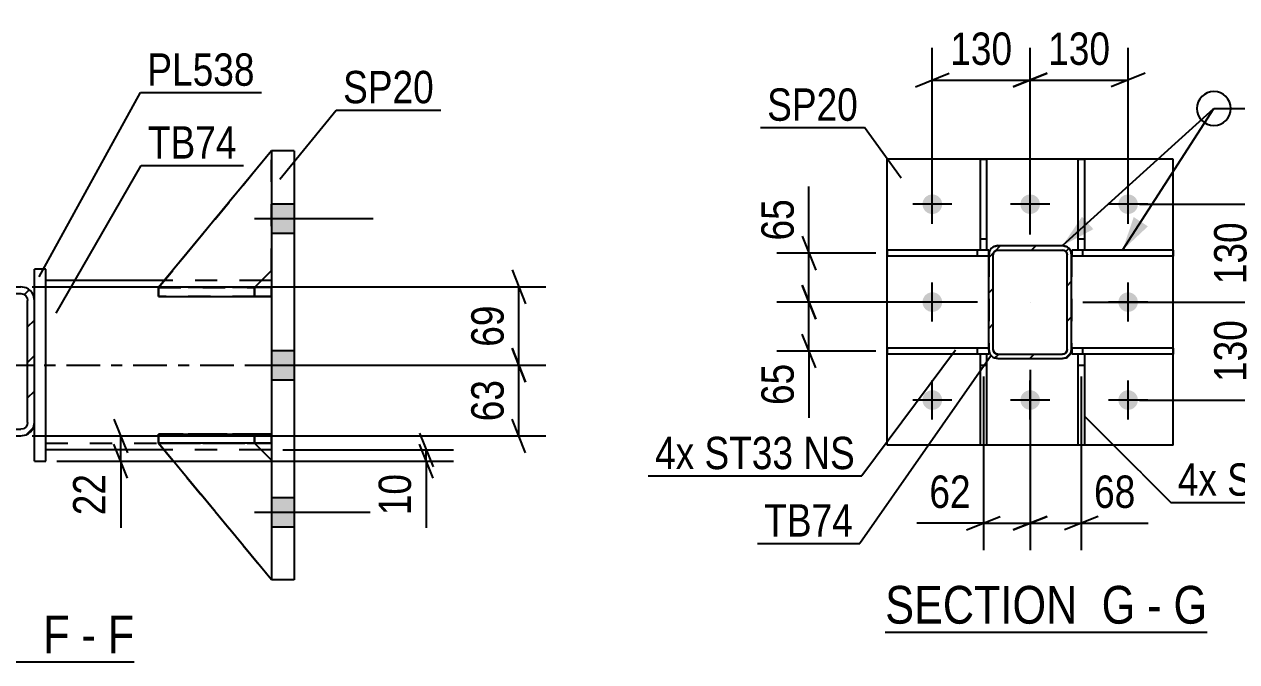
# Model space of a CAD drawing. Header units: millimetres. Extents: x 0 to 841, y 0 to 594.
# Drawn here: x 277.8 to 385.1, y 143.6 to 200 of the extents above; entities that cross this region are included whole.
import ezdxf

# ---------------------------------------------------------------- set-up
doc = ezdxf.new("R2010")
doc.units = ezdxf.units.MM
doc.linetypes.add('DXK_LINE_DOT2', pattern=[3.9198, 1.9599, -1.9599])
doc.linetypes.add('DXK_LINE_DOT3', pattern=[5.9187, 2.979, -0.9799, 0.9799, -0.9799])
doc.styles.add('Arial', font='ARIAL.TTF', dxfattribs={"height": 0.2})
doc.styles.add('Arial Narrow', font='ARIALN.TTF', dxfattribs={"height": 0.2})

# ---------------------------------------------------------------- blocks, each defined once
blk = doc.blocks.new('Unknown-814521562-15 - 6751')
at = {"color": 6, "linetype": 'Continuous'}
blk.add_line((260.29, 143.56), (287.5, 143.56), dxfattribs=at)
at = {"color": 0, "linetype": 'Continuous'}
for points in [[(278.4, 144.31), (278.4, 147.81), (260.29, 147.81), (260.29, 144.31)], [(281.79, 144.31), (281.79, 147.81), (279.45, 147.81), (279.45, 144.31)], [(284.11, 144.31), (284.11, 147.81), (282.84, 147.81), (282.84, 144.31)], [(287.5, 144.31), (287.5, 147.81), (285.16, 147.81), (285.16, 144.31)]]:
    blk.add_wipeout(points, dxfattribs=at)
at = {"color": 7, "linetype": 'Continuous', "style": 'Arial Narrow'}
for s, p in [('SECTION ', (260.29, 144.31)), ('F', (279.45, 144.31)), ('F', (285.16, 144.31)), ('-', (282.84, 144.31))]:
    blk.add_text(s, height=3.34, dxfattribs=at).set_placement(p)
blk = doc.blocks.new('Unknown-814521562-17 - 2369')
at = {"color": 6, "linetype": 'Continuous'}
blk.add_line((353.99, 146.18), (382.49, 146.18), dxfattribs=at)
at = {"color": 0, "linetype": 'Continuous'}
for points in [[(372.1, 146.93), (372.1, 150.43), (353.99, 150.43), (353.99, 146.93)], [(376.13, 146.93), (376.13, 150.43), (373.15, 150.43), (373.15, 146.93)], [(378.46, 146.93), (378.46, 150.43), (377.18, 150.43), (377.18, 146.93)], [(382.49, 146.93), (382.49, 150.43), (379.51, 150.43), (379.51, 146.93)]]:
    blk.add_wipeout(points, dxfattribs=at)
at = {"color": 7, "linetype": 'Continuous', "style": 'Arial Narrow'}
for s, p in [('SECTION ', (353.99, 146.93)), ('G', (373.15, 146.93)), ('G', (379.51, 146.93)), ('-', (377.18, 146.93))]:
    blk.add_text(s, height=3.34, dxfattribs=at).set_placement(p)
blk = doc.blocks.new('Part-814521562-6757 - 6751')
at = {"color": 2, "linetype": 'Continuous'}
for p, q in [((290.18, 177.31), (279.67, 177.31)), ((299.67, 177.31), (298.78, 177.31)), ((290.16, 162.31), (279.67, 162.31)), ((299.67, 162.31), (298.76, 162.31))]:
    blk.add_line(p, q, dxfattribs=at)
at = {"color": 7, "linetype": 'DXK_LINE_DOT2'}
for p, q in [((279.67, 162.31), (279.67, 177.31)), ((298.78, 177.31), (290.18, 177.31)), ((299.67, 177.31), (299.67, 162.31)), ((299.67, 176.71), (279.67, 176.71)), ((279.67, 162.91), (299.67, 162.91)), ((298.76, 162.31), (290.16, 162.31))]:
    blk.add_line(p, q, dxfattribs=at)
at = {"color": 7, "linetype": 'DXK_LINE_DOT3'}
blk.add_line((269.67, 169.81), (309.67, 169.81), dxfattribs=at)
blk = doc.blocks.new('Part-814521562-6766 - 6751')
at = {"linetype": 'Continuous'}
h = blk.add_hatch(dxfattribs=at)
h.set_pattern_fill('', scale=0.7, style=0, pattern_type=0)
h.set_pattern_definition([(45, (277.932, 163.6387), (-1.57154, 1.57154), [])])
h.paths.add_polyline_path([(277.47, 163.55), (277.93, 163.64), (278.32, 163.9), (278.58, 164.29), (278.67, 164.75), (278.67, 175.55), (278.58, 176.01), (278.32, 176.4), (277.93, 176.66), (277.47, 176.75), (266.67, 176.75), (266.21, 176.66), (265.82, 176.4), (265.56, 176.01), (265.47, 175.55), (265.47, 164.75), (265.56, 164.29), (265.82, 163.9), (266.21, 163.64), (266.67, 163.55)])
h.paths.add_polyline_path([(266.67, 164.15), (266.44, 164.19), (266.25, 164.32), (266.12, 164.52), (266.07, 164.75), (266.07, 175.55), (266.12, 175.78), (266.25, 175.97), (266.44, 176.1), (266.67, 176.15), (277.47, 176.15), (277.7, 176.1), (277.9, 175.97), (278.03, 175.78), (278.07, 175.55), (278.07, 164.75), (278.03, 164.52), (277.9, 164.32), (277.7, 164.19), (277.47, 164.15)])
at = {"color": 2, "linetype": 'Continuous'}
for p, q in [((266.67, 176.75), (266.21, 176.66)), ((266.25, 175.97), (266.44, 176.1)), ((266.44, 176.1), (266.67, 176.15)), ((266.67, 176.75), (277.47, 176.75)), ((266.67, 176.15), (277.47, 176.15)), ((277.93, 176.66), (277.47, 176.75)), ((277.47, 176.15), (277.7, 176.1)), ((277.7, 176.1), (277.9, 175.97)), ((265.56, 176.01), (265.47, 175.55)), ((265.47, 164.75), (265.47, 175.55)), ((266.07, 175.55), (266.12, 175.78)), ((266.07, 164.75), (266.07, 175.55)), ((266.12, 175.78), (266.25, 175.97)), ((277.9, 175.97), (278.03, 175.78)), ((278.03, 175.78), (278.07, 175.55)), ((278.07, 164.75), (278.07, 175.55)), ((278.67, 175.55), (278.58, 176.01)), ((278.67, 164.75), (278.67, 175.55)), ((265.47, 164.75), (265.56, 164.29)), ((266.12, 164.52), (266.07, 164.75)), ((266.25, 164.32), (266.12, 164.52)), ((266.44, 164.19), (266.25, 164.32)), ((277.9, 164.32), (277.7, 164.19)), ((278.03, 164.52), (277.9, 164.32)), ((278.07, 164.75), (278.03, 164.52)), ((278.58, 164.29), (278.67, 164.75)), ((266.21, 163.64), (266.67, 163.55)), ((266.67, 164.15), (266.44, 164.19)), ((266.67, 164.15), (277.47, 164.15)), ((266.67, 163.55), (277.47, 163.55)), ((277.7, 164.19), (277.47, 164.15)), ((277.47, 163.55), (277.93, 163.64))]:
    blk.add_line(p, q, dxfattribs=at)
at = {"color": 7, "linetype": 'DXK_LINE_DOT3'}
blk.add_line((272.07, 170.15), (272.07, 170.15), dxfattribs=at)
at = {"color": 2, "linetype": 'Continuous'}
for centre, start, end in [((266.67, 175.55), 112.5, 157.5), ((277.47, 175.55), 22.5, 67.5), ((266.67, 164.75), 202.5, 247.5), ((277.47, 164.75), 292.5, 337.5)]:
    blk.add_arc(centre, 1.2, start, end, dxfattribs=at)
blk = doc.blocks.new('Part-814521562-6783 - 6751')
at = {"color": 2, "linetype": 'Continuous'}
for p, q in [((289.68, 176.71), (289.67, 176.71)), ((289.67, 176.71), (289.67, 175.91)), ((299.67, 176.71), (290.92, 176.71)), ((299.67, 176.71), (299.67, 176.71)), ((299.67, 176.71), (299.67, 175.91)), ((289.67, 175.91), (299.67, 175.91))]:
    blk.add_line(p, q, dxfattribs=at)
at = {"color": 7, "linetype": 'DXK_LINE_DOT2'}
for p, q in [((290.92, 176.71), (289.68, 176.71)), ((298.17, 176.71), (289.68, 176.71)), ((298.17, 176.71), (299.67, 176.71)), ((298.17, 176.71), (298.17, 175.91)), ((299.67, 176.71), (299.67, 176.71)), ((289.67, 175.91), (298.17, 175.91)), ((298.17, 175.91), (299.67, 175.91))]:
    blk.add_line(p, q, dxfattribs=at)
blk = doc.blocks.new('Part-814521562-6784 - 6751')
at = {"color": 2, "linetype": 'Continuous'}
for p, q in [((289.67, 163.71), (299.67, 163.71)), ((289.67, 163.71), (289.67, 162.91)), ((299.67, 163.71), (299.67, 163.71)), ((299.67, 162.91), (299.67, 163.71)), ((299.67, 162.91), (289.67, 162.91))]:
    blk.add_line(p, q, dxfattribs=at)
at = {"color": 7, "linetype": 'DXK_LINE_DOT2'}
for p, q in [((298.17, 163.71), (289.67, 163.71)), ((299.67, 163.71), (298.17, 163.71)), ((298.17, 163.71), (298.17, 162.91)), ((299.67, 163.71), (299.67, 163.71)), ((289.67, 162.91), (298.17, 162.91)), ((298.17, 162.91), (299.67, 162.91))]:
    blk.add_line(p, q, dxfattribs=at)
blk = doc.blocks.new('Part-814521562-6849 - 6751')
at = {"color": 2, "linetype": 'Continuous'}
for p, q in [((279.67, 178.31), (278.67, 178.31)), ((278.67, 175.55), (278.67, 178.31)), ((279.67, 161.31), (279.67, 178.31)), ((278.67, 161.31), (278.67, 164.75)), ((278.67, 161.31), (279.67, 161.31))]:
    blk.add_line(p, q, dxfattribs=at)
at = {"color": 7, "linetype": 'DXK_LINE_DOT2'}
blk.add_line((278.67, 164.75), (278.67, 175.55), dxfattribs=at)
blk = doc.blocks.new('Part-814521562-6785 - 6751')
at = {"color": 7, "linetype": 'DXK_LINE_DOT2'}
for p, q in [((289.67, 175.91), (289.67, 176.71)), ((289.67, 176.71), (298.17, 176.71)), ((299.67, 176.71), (289.67, 176.71)), ((298.17, 175.91), (298.17, 176.71)), ((298.17, 176.71), (299.67, 176.71)), ((299.67, 175.91), (299.67, 176.71)), ((299.67, 175.91), (299.67, 176.71)), ((299.67, 176.71), (299.67, 176.71)), ((298.17, 175.91), (289.67, 175.91)), ((289.67, 175.91), (299.67, 175.91)), ((299.67, 175.91), (298.17, 175.91)), ((299.67, 175.91), (299.67, 175.91))]:
    blk.add_line(p, q, dxfattribs=at)
blk = doc.blocks.new('Part-814521562-6786 - 6751')
at = {"color": 7, "linetype": 'DXK_LINE_DOT2'}
for p, q in [((289.67, 162.91), (289.67, 163.71)), ((289.67, 163.71), (298.17, 163.71)), ((299.67, 163.71), (289.67, 163.71)), ((298.17, 162.91), (298.17, 163.71)), ((298.17, 163.71), (299.67, 163.71)), ((299.67, 162.91), (299.67, 163.71)), ((299.67, 162.91), (299.67, 163.71)), ((299.67, 163.71), (299.67, 163.71)), ((298.17, 162.91), (289.67, 162.91)), ((289.67, 162.91), (299.67, 162.91)), ((299.67, 162.91), (298.17, 162.91)), ((299.67, 162.91), (299.67, 162.91))]:
    blk.add_line(p, q, dxfattribs=at)
blk = doc.blocks.new('Part-814521562-6787 - 6751')
at = {"color": 7, "linetype": 'DXK_LINE_DOT2'}
for p, q in [((299.67, 188.81), (289.67, 176.7)), ((289.67, 176.7), (299.67, 188.81)), ((299.67, 178.2), (299.67, 188.81)), ((298.17, 176.7), (299.67, 178.2)), ((298.17, 176.7), (299.67, 178.2)), ((289.67, 176.7), (298.17, 176.7)), ((289.67, 176.7), (289.67, 176.7)), ((298.17, 176.7), (289.67, 176.7)), ((298.17, 176.7), (298.17, 176.7))]:
    blk.add_line(p, q, dxfattribs=at)
blk = doc.blocks.new('Part-814521562-6806 - 6751')
at = {"color": 2, "linetype": 'Continuous'}
for p, q in [((301.67, 188.81), (299.67, 188.81)), ((299.67, 188.81), (299.67, 150.81)), ((301.67, 188.81), (301.67, 150.81)), ((301.67, 150.81), (299.67, 150.81))]:
    blk.add_line(p, q, dxfattribs=at)
blk = doc.blocks.new('Part-814521562-6832 - 6751')
at = {"color": 2, "linetype": 'Continuous'}
for p, q in [((299.67, 188.81), (289.67, 176.7)), ((298.18, 176.71), (299.67, 178.2)), ((290.92, 176.7), (289.67, 176.7)), ((289.67, 176.7), (289.67, 176.7))]:
    blk.add_line(p, q, dxfattribs=at)
at = {"color": 7, "linetype": 'DXK_LINE_DOT2'}
for p, q in [((289.67, 176.7), (299.67, 188.81)), ((299.67, 178.2), (299.67, 188.81)), ((298.17, 176.7), (299.67, 178.2)), ((298.17, 176.7), (289.67, 176.7)), ((298.17, 176.7), (290.92, 176.7)), ((298.17, 176.7), (298.18, 176.71)), ((298.17, 176.7), (298.17, 176.7))]:
    blk.add_line(p, q, dxfattribs=at)
blk = doc.blocks.new('Part-814521562-6833 - 6751')
at = {"color": 7, "linetype": 'DXK_LINE_DOT2'}
for p, q in [((289.67, 162.9), (298.17, 162.9)), ((299.67, 150.81), (289.67, 162.9)), ((289.67, 162.9), (289.67, 162.9)), ((298.17, 162.9), (289.67, 162.9)), ((289.67, 162.9), (299.67, 150.81)), ((298.17, 162.9), (299.67, 161.4)), ((298.17, 162.9), (298.17, 162.9)), ((299.67, 161.4), (298.17, 162.9)), ((299.67, 161.4), (299.67, 150.81))]:
    blk.add_line(p, q, dxfattribs=at)
blk = doc.blocks.new('Part-814521562-6834 - 6751')
at = {"color": 2, "linetype": 'Continuous'}
for p, q in [((289.67, 162.9), (289.67, 162.9)), ((298.17, 162.9), (289.67, 162.9)), ((299.67, 150.81), (289.67, 162.9)), ((298.17, 162.9), (298.17, 162.9)), ((298.17, 162.9), (299.67, 161.4))]:
    blk.add_line(p, q, dxfattribs=at)
at = {"color": 7, "linetype": 'DXK_LINE_DOT2'}
for p, q in [((289.67, 162.9), (298.17, 162.9)), ((299.67, 150.81), (289.67, 162.9)), ((298.17, 162.9), (299.67, 161.4)), ((299.67, 161.4), (299.67, 150.81))]:
    blk.add_line(p, q, dxfattribs=at)
blk = doc.blocks.new('Bolt-814521562-6888 - 6751')
at = {"linetype": 'Continuous'}
for points in [[(301.67, 181.51), (301.67, 184.11), (299.67, 184.11), (299.67, 181.51)], [(301.67, 181.51), (301.67, 184.11), (299.67, 184.11), (299.67, 181.51)], [(301.67, 181.51), (301.67, 184.11), (299.67, 184.11), (299.67, 181.51)], [(301.67, 168.51), (301.67, 171.11), (299.67, 171.11), (299.67, 168.51)], [(301.67, 168.51), (301.67, 171.11), (299.67, 171.11), (299.67, 168.51)], [(301.67, 155.51), (301.67, 158.11), (299.67, 158.11), (299.67, 155.51)], [(301.67, 155.51), (301.67, 158.11), (299.67, 158.11), (299.67, 155.51)], [(301.67, 155.51), (301.67, 158.11), (299.67, 158.11), (299.67, 155.51)]]:
    blk.add_hatch(color=1, dxfattribs=at).paths.add_polyline_path(points)
at = {"color": 1, "linetype": 'Continuous'}
for p, q in [((299.67, 184.11), (301.67, 184.11)), ((299.67, 184.11), (301.67, 184.11)), ((299.67, 184.11), (301.67, 184.11)), ((298.17, 182.81), (308.67, 182.81)), ((298.17, 182.81), (308.67, 182.81)), ((298.17, 182.81), (308.67, 182.81)), ((299.67, 181.51), (301.67, 181.51)), ((299.67, 181.51), (301.67, 181.51)), ((299.67, 181.51), (301.67, 181.51)), ((299.67, 171.11), (301.67, 171.11)), ((299.67, 171.11), (301.67, 171.11)), ((298.17, 169.81), (308.67, 169.81)), ((298.17, 169.81), (308.67, 169.81)), ((299.67, 168.51), (301.67, 168.51)), ((299.67, 168.51), (301.67, 168.51)), ((299.67, 158.11), (301.67, 158.11)), ((299.67, 158.11), (301.67, 158.11)), ((299.67, 158.11), (301.67, 158.11)), ((298.17, 156.81), (308.67, 156.81)), ((298.17, 156.81), (308.67, 156.81)), ((298.17, 156.81), (308.67, 156.81)), ((299.67, 155.51), (301.67, 155.51)), ((299.67, 155.51), (301.67, 155.51)), ((299.67, 155.51), (301.67, 155.51))]:
    blk.add_line(p, q, dxfattribs=at)
blk = doc.blocks.new('Bolt-814521562-2536 - 2369')
at = {"linetype": 'Continuous'}
for points in [[(357.29, 184.07, -1), (359.03, 184.07, -1)], [(365.96, 184.07, -1), (367.69, 184.07, -1)], [(374.63, 184.07, -1), (376.36, 184.07, -1)], [(357.29, 175.4, -1), (359.03, 175.4, -1)], [(374.63, 175.4, -1), (376.36, 175.4, -1)], [(357.29, 166.73, -1), (359.03, 166.73, -1)], [(365.96, 166.73, -1), (367.69, 166.73, -1)], [(374.63, 166.73, -1), (376.36, 166.73, -1)]]:
    blk.add_hatch(color=1, dxfattribs=at).paths.add_polyline_path(points)
at = {"color": 1, "linetype": 'Continuous'}
for p, q in [((358.16, 182.33), (358.16, 185.8)), ((366.83, 182.33), (366.83, 185.8)), ((375.49, 182.33), (375.49, 185.8)), ((359.89, 184.07), (356.43, 184.07)), ((368.56, 184.07), (365.09, 184.07)), ((377.23, 184.07), (373.76, 184.07)), ((358.16, 173.67), (358.16, 177.13)), ((375.49, 173.67), (375.49, 177.13)), ((359.89, 175.4), (356.43, 175.4)), ((377.23, 175.4), (373.76, 175.4)), ((358.16, 165), (358.16, 168.47)), ((366.83, 165), (366.83, 168.47)), ((375.49, 165), (375.49, 168.47)), ((359.89, 166.73), (356.43, 166.73)), ((368.56, 166.73), (365.09, 166.73)), ((377.23, 166.73), (373.76, 166.73))]:
    blk.add_line(p, q, dxfattribs=at)
blk = doc.blocks.new('Part-814521562-2472 - 2369')
at = {"color": 2, "linetype": 'Continuous'}
for p, q in [((354.16, 162.73), (354.16, 188.07)), ((379.49, 188.07), (354.16, 188.07)), ((379.49, 162.73), (379.49, 188.07)), ((379.49, 162.73), (354.16, 162.73))]:
    blk.add_line(p, q, dxfattribs=at)
blk = doc.blocks.new('Part-814521562-2460 - 2369')
at = {"linetype": 'Continuous'}
h = blk.add_hatch(dxfattribs=at)
h.set_pattern_fill('', scale=0.7, style=0, pattern_type=0)
h.set_pattern_definition([(45, (370.2604, 180.1669), (-1.57154, 1.57154), [])])
h.paths.add_polyline_path([(370.43, 179.91), (370.26, 180.17), (370, 180.34), (369.69, 180.4), (363.96, 180.4), (363.66, 180.34), (363.4, 180.17), (363.22, 179.91), (363.16, 179.6), (363.16, 171.2), (363.22, 170.9), (363.4, 170.64), (363.66, 170.46), (363.96, 170.4), (369.69, 170.4), (370, 170.46), (370.26, 170.64), (370.43, 170.9), (370.49, 171.2), (370.49, 179.6)])
h.paths.add_polyline_path([(370.09, 171.2), (370.06, 171.05), (369.98, 170.92), (369.85, 170.83), (369.69, 170.8), (363.96, 170.8), (363.81, 170.83), (363.68, 170.92), (363.59, 171.05), (363.56, 171.2), (363.56, 179.6), (363.59, 179.75), (363.68, 179.88), (363.81, 179.97), (363.96, 180), (369.69, 180), (369.85, 179.97), (369.98, 179.88), (370.06, 179.75), (370.09, 179.6)])
at = {"color": 7, "linetype": 'DXK_LINE_DOT2'}
for p, q in [((363.66, 180.34), (363.96, 180.4)), ((363.96, 180.4), (369.69, 180.4)), ((369.69, 180.4), (370, 180.34)), ((363.16, 179.6), (363.22, 179.91)), ((363.16, 179.6), (363.16, 171.2)), ((363.59, 179.75), (363.56, 179.6)), ((363.56, 171.2), (363.56, 179.6)), ((363.68, 179.88), (363.59, 179.75)), ((363.81, 179.97), (363.68, 179.88)), ((363.96, 180), (363.81, 179.97)), ((363.96, 180), (369.69, 180)), ((369.85, 179.97), (369.69, 180)), ((369.98, 179.88), (369.85, 179.97)), ((370.06, 179.75), (369.98, 179.88)), ((370.09, 179.6), (370.06, 179.75)), ((370.09, 171.2), (370.09, 179.6)), ((370.43, 179.91), (370.49, 179.6)), ((370.49, 179.6), (370.49, 171.2)), ((363.22, 170.9), (363.16, 171.2)), ((363.56, 171.2), (363.59, 171.05)), ((363.59, 171.05), (363.68, 170.92)), ((363.68, 170.92), (363.81, 170.83)), ((363.81, 170.83), (363.96, 170.8)), ((363.96, 170.8), (369.69, 170.8)), ((369.69, 170.8), (369.85, 170.83)), ((369.85, 170.83), (369.98, 170.92)), ((369.98, 170.92), (370.06, 171.05)), ((370.06, 171.05), (370.09, 171.2)), ((370.49, 171.2), (370.43, 170.9)), ((363.96, 170.4), (363.66, 170.46)), ((363.96, 170.4), (369.69, 170.4)), ((370, 170.46), (369.69, 170.4))]:
    blk.add_line(p, q, dxfattribs=at)
at = {"color": 2, "linetype": 'Continuous'}
for p, q in [((363.96, 180.4), (363.66, 180.34)), ((363.96, 180.4), (369.69, 180.4)), ((370, 180.34), (369.69, 180.4)), ((363.22, 179.91), (363.16, 179.6)), ((363.16, 171.2), (363.16, 179.6)), ((363.56, 179.6), (363.59, 179.75)), ((363.56, 171.2), (363.56, 179.6)), ((363.59, 179.75), (363.68, 179.88)), ((363.68, 179.88), (363.81, 179.97)), ((363.81, 179.97), (363.96, 180)), ((363.96, 180), (369.69, 180)), ((369.69, 180), (369.85, 179.97)), ((369.85, 179.97), (369.98, 179.88)), ((369.98, 179.88), (370.06, 179.75)), ((370.06, 179.75), (370.09, 179.6)), ((370.09, 171.2), (370.09, 179.6)), ((370.49, 179.6), (370.43, 179.91)), ((370.49, 171.2), (370.49, 179.6)), ((363.16, 171.2), (363.22, 170.9)), ((363.59, 171.05), (363.56, 171.2)), ((363.68, 170.92), (363.59, 171.05)), ((363.81, 170.83), (363.68, 170.92)), ((363.96, 170.8), (363.81, 170.83)), ((363.96, 170.8), (369.69, 170.8)), ((369.85, 170.83), (369.69, 170.8)), ((369.98, 170.92), (369.85, 170.83)), ((370.06, 171.05), (369.98, 170.92)), ((370.09, 171.2), (370.06, 171.05)), ((370.43, 170.9), (370.49, 171.2)), ((363.66, 170.46), (363.96, 170.4)), ((363.96, 170.4), (369.69, 170.4)), ((369.69, 170.4), (370, 170.46))]:
    blk.add_line(p, q, dxfattribs=at)
at = {"color": 7, "linetype": 'DXK_LINE_DOT3'}
blk.add_line((366.83, 175.4), (366.83, 175.4), dxfattribs=at)
at = {"color": 7, "linetype": 'DXK_LINE_DOT2'}
for centre, start, end in [((363.96, 179.6), 112.5, 157.5), ((369.69, 179.6), 22.5, 67.5), ((363.96, 171.2), 202.5, 247.5), ((369.69, 171.2), 292.5, 337.5)]:
    blk.add_arc(centre, 0.8, start, end, dxfattribs=at)
at = {"color": 2, "linetype": 'Continuous'}
for centre, start, end in [((363.96, 179.6), 112.5, 157.5), ((369.69, 179.6), 22.5, 67.5), ((363.96, 171.2), 202.5, 247.5), ((369.69, 171.2), 292.5, 337.5)]:
    blk.add_arc(centre, 0.8, start, end, dxfattribs=at)
blk = doc.blocks.new('Part-814521562-2477 - 2369')
at = {"color": 2, "linetype": 'Continuous'}
for p, q in [((379.49, 171.33), (370.5, 171.33)), ((370.5, 171.2), (370.5, 170.8)), ((371.08, 170.8), (370.5, 170.8)), ((379.49, 170.8), (371.62, 170.8)), ((379.49, 171.33), (379.49, 170.8))]:
    blk.add_line(p, q, dxfattribs=at)
at = {"color": 7, "linetype": 'DXK_LINE_DOT2'}
for p, q in [((370.5, 171.33), (370.5, 171.2)), ((371.62, 170.8), (371.08, 170.8)), ((371.5, 170.8), (371.5, 171.33))]:
    blk.add_line(p, q, dxfattribs=at)
blk = doc.blocks.new('Part-814521562-2513 - 2369')
at = {"color": 2, "linetype": 'Continuous'}
for p, q in [((362.42, 180.01), (362.42, 188.07)), ((362.42, 188.07), (362.95, 188.07)), ((362.95, 188.07), (362.95, 180.01)), ((362.95, 180.01), (362.42, 180.01))]:
    blk.add_line(p, q, dxfattribs=at)
at = {"color": 7, "linetype": 'DXK_LINE_DOT2'}
blk.add_line((362.42, 181.01), (362.95, 181.01), dxfattribs=at)
blk = doc.blocks.new('Part-814521562-2518 - 2369')
at = {"color": 2, "linetype": 'Continuous'}
for p, q in [((371.08, 180.01), (371.08, 188.07)), ((371.08, 188.07), (371.62, 188.07)), ((371.62, 188.07), (371.62, 180.01)), ((371.62, 180.01), (371.08, 180.01))]:
    blk.add_line(p, q, dxfattribs=at)
at = {"color": 7, "linetype": 'DXK_LINE_DOT2'}
blk.add_line((371.08, 181.01), (371.62, 181.01), dxfattribs=at)
blk = doc.blocks.new('Part-814521562-2523 - 2369')
at = {"color": 2, "linetype": 'Continuous'}
for p, q in [((362.42, 162.73), (362.42, 170.81)), ((362.42, 170.81), (362.95, 170.81)), ((362.95, 170.81), (362.95, 162.73)), ((362.95, 162.73), (362.42, 162.73))]:
    blk.add_line(p, q, dxfattribs=at)
at = {"color": 7, "linetype": 'DXK_LINE_DOT2'}
blk.add_line((362.42, 169.81), (362.95, 169.81), dxfattribs=at)
blk = doc.blocks.new('Part-814521562-2533 - 2369')
at = {"color": 2, "linetype": 'Continuous'}
for p, q in [((379.49, 180), (370.5, 180)), ((370.5, 180), (370.5, 179.6)), ((379.49, 179.47), (370.5, 179.47)), ((379.49, 180), (379.49, 179.47))]:
    blk.add_line(p, q, dxfattribs=at)
at = {"color": 7, "linetype": 'DXK_LINE_DOT2'}
for p, q in [((370.5, 179.6), (370.5, 179.47)), ((371.5, 179.47), (371.5, 180))]:
    blk.add_line(p, q, dxfattribs=at)
blk = doc.blocks.new('Part-814521562-2550 - 2369')
at = {"color": 2, "linetype": 'Continuous'}
for p, q in [((371.08, 162.73), (371.08, 170.81)), ((371.08, 170.81), (371.62, 170.81)), ((371.62, 170.81), (371.62, 162.73)), ((371.62, 162.73), (371.08, 162.73))]:
    blk.add_line(p, q, dxfattribs=at)
at = {"color": 7, "linetype": 'DXK_LINE_DOT2'}
blk.add_line((371.08, 169.81), (371.62, 169.81), dxfattribs=at)
blk = doc.blocks.new('Part-814521562-2555 - 2369')
at = {"color": 2, "linetype": 'Continuous'}
for p, q in [((363.16, 180), (354.16, 180)), ((354.16, 180), (354.16, 179.47)), ((363.16, 179.47), (354.16, 179.47)), ((363.16, 179.6), (363.16, 180))]:
    blk.add_line(p, q, dxfattribs=at)
at = {"color": 7, "linetype": 'DXK_LINE_DOT2'}
for p, q in [((362.16, 179.47), (362.16, 180)), ((363.16, 179.6), (363.16, 179.47))]:
    blk.add_line(p, q, dxfattribs=at)
blk = doc.blocks.new('Part-814521562-2562 - 2369')
at = {"color": 2, "linetype": 'Continuous'}
for p, q in [((363.16, 171.33), (354.16, 171.33)), ((354.16, 171.33), (354.16, 170.8)), ((362.42, 170.8), (354.16, 170.8)), ((363.16, 170.8), (362.95, 170.8)), ((363.16, 171.2), (363.16, 170.8))]:
    blk.add_line(p, q, dxfattribs=at)
at = {"color": 7, "linetype": 'DXK_LINE_DOT2'}
for p, q in [((362.16, 170.8), (362.16, 171.33)), ((362.95, 170.8), (362.42, 170.8)), ((363.16, 171.2), (363.16, 171.33))]:
    blk.add_line(p, q, dxfattribs=at)
blk = doc.blocks.new('StraightDimension-814521562-7002 - 6751')
at = {"color": 7, "linetype": 'Continuous'}
for p, q in [((312.76, 163.81), (313.96, 160.81)), ((300.67, 162.31), (315.76, 162.31)), ((313.96, 159.81), (312.76, 162.81)), ((313.36, 161.31), (313.36, 162.31)), ((280.67, 161.31), (315.76, 161.31)), ((313.36, 161.31), (313.36, 155.4)), ((313.36, 161.31), (313.36, 155.4))]:
    blk.add_line(p, q, dxfattribs=at)
at = {"color": 0}
blk.add_wipeout([(312.61, 160.78), (308.41, 160.78), (308.41, 155.93), (312.61, 155.93)], dxfattribs=at)
at = {"color": 3, "style": 'Arial Narrow'}
blk.add_text('10', height=2.863, rotation=90.0002, dxfattribs=at).set_placement((312.01, 156.53))
blk = doc.blocks.new('StraightDimension-814521562-6991 - 6751')
at = {"color": 7, "linetype": 'Continuous'}
for p, q in [((285.71, 165.05), (286.91, 162.05)), ((278.47, 163.55), (288.71, 163.55)), ((286.31, 161.31), (286.31, 163.55)), ((286.91, 159.81), (285.71, 162.81)), ((280.67, 161.31), (288.71, 161.31)), ((286.31, 161.31), (286.31, 155.4)), ((286.31, 161.31), (286.31, 155.4))]:
    blk.add_line(p, q, dxfattribs=at)
at = {"color": 0}
blk.add_wipeout([(285.56, 160.78), (281.36, 160.78), (281.36, 155.93), (285.56, 155.93)], dxfattribs=at)
at = {"color": 3, "style": 'Arial Narrow'}
blk.add_text('22', height=2.863, rotation=90.0002, dxfattribs=at).set_placement((284.96, 156.53))
blk = doc.blocks.new('StraightDimension-814521562-6969 - 6751')
at = {"color": 7, "linetype": 'Continuous'}
for p, q in [((320.96, 178.25), (322.16, 175.25)), ((278.47, 176.75), (323.96, 176.75)), ((321.56, 169.81), (321.56, 176.75)), ((322.16, 168.31), (320.96, 171.31)), ((308.15, 169.81), (323.96, 169.81))]:
    blk.add_line(p, q, dxfattribs=at)
at = {"color": 0}
blk.add_wipeout([(320.81, 175.7), (316.61, 175.7), (316.61, 170.85), (320.81, 170.85)], dxfattribs=at)
at = {"color": 3, "style": 'Arial Narrow'}
blk.add_text('69', height=2.863, rotation=90.0002, dxfattribs=at).set_placement((320.21, 171.45))
blk = doc.blocks.new('StraightDimension-814521562-6959 - 6751')
at = {"color": 7, "linetype": 'Continuous'}
for p, q in [((320.96, 171.31), (322.16, 168.31)), ((308.15, 169.81), (323.96, 169.81)), ((321.56, 163.55), (321.56, 169.81)), ((322.16, 162.05), (320.96, 165.05)), ((278.47, 163.55), (323.96, 163.55))]:
    blk.add_line(p, q, dxfattribs=at)
at = {"color": 0}
blk.add_wipeout([(320.81, 169.1), (316.61, 169.1), (316.61, 164.25), (320.81, 164.25)], dxfattribs=at)
at = {"color": 3, "style": 'Arial Narrow'}
blk.add_text('63', height=2.863, rotation=90.0002, dxfattribs=at).set_placement((320.21, 164.85))
blk = doc.blocks.new('StraightDimension-814521562-2601 - 2369')
at = {"color": 7, "linetype": 'Continuous'}
for p, q in [((366.83, 181.4), (366.83, 197.91)), ((375.49, 185.07), (375.49, 197.91)), ((365.33, 194.46), (368.33, 195.66)), ((376.99, 195.66), (373.99, 194.46)), ((366.83, 195.06), (375.49, 195.06))]:
    blk.add_line(p, q, dxfattribs=at)
at = {"color": 0}
blk.add_wipeout([(374.5, 195.81), (374.5, 200.01), (367.82, 200.01), (367.82, 195.81)], dxfattribs=at)
at = {"color": 3, "style": 'Arial Narrow'}
blk.add_text('130', height=2.863, dxfattribs=at).set_placement((368.42, 196.41))
blk = doc.blocks.new('StraightDimension-814521562-2588 - 2369')
at = {"color": 7, "linetype": 'Continuous'}
for p, q in [((346.64, 176.9), (347.84, 173.9)), ((362.16, 175.4), (344.39, 175.4)), ((347.24, 171.07), (347.24, 175.4)), ((347.84, 169.57), (346.64, 172.57)), ((353.16, 171.07), (344.39, 171.07)), ((347.24, 171.07), (347.24, 165.16)), ((347.24, 171.07), (347.24, 165.16))]:
    blk.add_line(p, q, dxfattribs=at)
at = {"color": 0}
blk.add_wipeout([(346.49, 170.54), (342.29, 170.54), (342.29, 165.69), (346.49, 165.69)], dxfattribs=at)
at = {"color": 3, "style": 'Arial Narrow'}
blk.add_text('65', height=2.863, rotation=90.0002, dxfattribs=at).set_placement((345.89, 166.29))
blk = doc.blocks.new('StraightDimension-814521562-2567 - 2369')
at = {"color": 7, "linetype": 'Continuous'}
for p, q in [((386.72, 185.57), (387.92, 182.57)), ((376.49, 184.07), (389.72, 184.07)), ((387.32, 175.4), (387.32, 184.07)), ((387.92, 173.9), (386.72, 176.9)), ((371.49, 175.4), (389.72, 175.4))]:
    blk.add_line(p, q, dxfattribs=at)
at = {"color": 0}
blk.add_wipeout([(386.57, 183.08), (382.37, 183.08), (382.37, 176.39), (386.57, 176.39)], dxfattribs=at)
at = {"color": 3, "style": 'Arial Narrow'}
blk.add_text('130', height=2.863, rotation=90.0002, dxfattribs=at).set_placement((385.97, 176.99))
blk = doc.blocks.new('StraightDimension-814521562-2577 - 2369')
at = {"color": 7, "linetype": 'Continuous'}
for p, q in [((386.72, 176.9), (387.92, 173.9)), ((371.49, 175.4), (389.72, 175.4)), ((387.32, 166.73), (387.32, 175.4)), ((387.92, 165.23), (386.72, 168.23)), ((376.49, 166.73), (389.72, 166.73))]:
    blk.add_line(p, q, dxfattribs=at)
at = {"color": 0}
blk.add_wipeout([(386.57, 174.41), (382.37, 174.41), (382.37, 167.73), (386.57, 167.73)], dxfattribs=at)
at = {"color": 3, "style": 'Arial Narrow'}
blk.add_text('130', height=2.863, rotation=90.0002, dxfattribs=at).set_placement((385.97, 168.33))
blk = doc.blocks.new('StraightDimension-814521562-2594 - 2369')
at = {"color": 7, "linetype": 'Continuous'}
for p, q in [((347.24, 179.73), (347.24, 185.64)), ((347.24, 179.73), (347.24, 185.64)), ((346.64, 181.23), (347.84, 178.23)), ((353.16, 179.73), (344.39, 179.73)), ((347.24, 175.4), (347.24, 179.73)), ((347.84, 173.9), (346.64, 176.9)), ((362.16, 175.4), (344.39, 175.4))]:
    blk.add_line(p, q, dxfattribs=at)
at = {"color": 0}
blk.add_wipeout([(346.49, 185.12), (342.29, 185.12), (342.29, 180.26), (346.49, 180.26)], dxfattribs=at)
at = {"color": 3, "style": 'Arial Narrow'}
blk.add_text('65', height=2.863, rotation=90.0002, dxfattribs=at).set_placement((345.89, 180.86))
blk = doc.blocks.new('StraightDimension-814521562-2610 - 2369')
at = {"color": 7, "linetype": 'Continuous'}
for p, q in [((358.16, 185.07), (358.16, 197.91)), ((366.83, 181.4), (366.83, 197.91)), ((356.66, 194.46), (359.66, 195.66)), ((368.33, 195.66), (365.33, 194.46)), ((358.16, 195.06), (366.83, 195.06))]:
    blk.add_line(p, q, dxfattribs=at)
at = {"color": 0}
blk.add_wipeout([(365.84, 195.81), (365.84, 200.01), (359.15, 200.01), (359.15, 195.81)], dxfattribs=at)
at = {"color": 3, "style": 'Arial Narrow'}
blk.add_text('130', height=2.863, dxfattribs=at).set_placement((359.75, 196.41))
blk = doc.blocks.new('StraightDimension-814521562-2620 - 2369')
at = {"color": 7, "linetype": 'Continuous'}
for p, q in [((366.83, 169.4), (366.83, 153.43)), ((371.35, 168.81), (371.35, 153.43)), ((365.33, 155.23), (368.33, 156.43)), ((366.83, 155.83), (371.35, 155.83)), ((372.85, 156.43), (369.85, 155.23)), ((371.35, 155.83), (377.26, 155.83)), ((371.35, 155.83), (377.26, 155.83))]:
    blk.add_line(p, q, dxfattribs=at)
at = {"color": 0}
blk.add_wipeout([(376.73, 156.58), (376.73, 160.78), (371.88, 160.78), (371.88, 156.58)], dxfattribs=at)
at = {"color": 3, "style": 'Arial Narrow'}
blk.add_text('68', height=2.863, dxfattribs=at).set_placement((372.48, 157.18))
blk = doc.blocks.new('StraightDimension-814521562-2629 - 2369')
at = {"color": 7, "linetype": 'Continuous'}
for p, q in [((362.68, 168.81), (362.68, 153.43)), ((366.83, 169.4), (366.83, 153.43)), ((362.68, 155.83), (356.78, 155.83)), ((362.68, 155.83), (356.78, 155.83)), ((361.18, 155.23), (364.18, 156.43)), ((362.68, 155.83), (366.83, 155.83)), ((368.33, 156.43), (365.33, 155.23))]:
    blk.add_line(p, q, dxfattribs=at)
at = {"color": 0}
blk.add_wipeout([(362.16, 156.58), (362.16, 160.78), (357.3, 160.78), (357.3, 156.58)], dxfattribs=at)
at = {"color": 3, "style": 'Arial Narrow'}
blk.add_text('62', height=2.863, dxfattribs=at).set_placement((357.9, 157.18))
blk = doc.blocks.new('Mark-814521562-6753 - 6751')
at = {"color": 30, "linetype": 'Continuous'}
for p, q in [((280.61, 174.43), (288.12, 187.51)), ((288.12, 187.51), (297.17, 187.51))]:
    blk.add_line(p, q, dxfattribs=at)
at = {"color": 0}
blk.add_wipeout([(296.57, 188.11), (296.57, 191.11), (288.72, 191.11), (288.72, 188.11)], dxfattribs=at)
blk.add_wipeout([(296.57, 188.11), (296.57, 191.11), (288.72, 191.11), (288.72, 188.11)], dxfattribs=at)
at = {"color": 3, "style": 'Arial Narrow'}
blk.add_text('TB74', height=2.863, dxfattribs=at).set_placement((288.72, 188.11))
blk = doc.blocks.new('Mark-814521562-6802 - 6751')
at = {"color": 30, "linetype": 'Continuous'}
for p, q in [((300.4, 186.28), (305.4, 192.41)), ((305.4, 192.41), (314.64, 192.41))]:
    blk.add_line(p, q, dxfattribs=at)
at = {"color": 0}
blk.add_wipeout([(314.04, 193.01), (314.04, 196.01), (306, 196.01), (306, 193.01)], dxfattribs=at)
blk.add_wipeout([(314.04, 193.01), (314.04, 196.01), (306, 196.01), (306, 193.01)], dxfattribs=at)
at = {"color": 3, "style": 'Arial Narrow'}
blk.add_text('SP20', height=2.863, dxfattribs=at).set_placement((306, 193.01))
blk = doc.blocks.new('Mark-814521562-6845 - 6751')
at = {"color": 30, "linetype": 'Continuous'}
for p, q in [((279.1, 177.65), (288.07, 193.96)), ((288.07, 193.96), (298.77, 193.96))]:
    blk.add_line(p, q, dxfattribs=at)
at = {"color": 0}
blk.add_wipeout([(298.17, 194.56), (298.17, 197.56), (288.67, 197.56), (288.67, 194.56)], dxfattribs=at)
blk.add_wipeout([(298.17, 194.56), (298.17, 197.56), (288.67, 197.56), (288.67, 194.56)], dxfattribs=at)
at = {"color": 3, "style": 'Arial Narrow'}
blk.add_text('PL538', height=2.863, dxfattribs=at).set_placement((288.67, 194.56))
blk = doc.blocks.new('Mark-814521562-2456 - 2369')
at = {"color": 30, "linetype": 'Continuous'}
for p in [(363.38, 170.68), (342.68, 154.04)]:
    blk.add_line(p, (351.74, 154.04), dxfattribs=at)
at = {"color": 0}
blk.add_wipeout([(351.14, 154.64), (351.14, 157.64), (343.28, 157.64), (343.28, 154.64)], dxfattribs=at)
blk.add_wipeout([(351.14, 154.64), (351.14, 157.64), (343.28, 157.64), (343.28, 154.64)], dxfattribs=at)
at = {"color": 3, "style": 'Arial Narrow'}
blk.add_text('TB74', height=2.863, dxfattribs=at).set_placement((343.28, 154.64))
blk = doc.blocks.new('Mark-814521562-2468 - 2369')
at = {"color": 30, "linetype": 'Continuous'}
for p in [(342.94, 190.86), (355.4, 186.38)]:
    blk.add_line(p, (352.17, 190.86), dxfattribs=at)
at = {"color": 0}
blk.add_wipeout([(351.57, 191.46), (351.57, 194.46), (343.54, 194.46), (343.54, 191.46)], dxfattribs=at)
blk.add_wipeout([(351.57, 191.46), (351.57, 194.46), (343.54, 194.46), (343.54, 191.46)], dxfattribs=at)
at = {"color": 3, "style": 'Arial Narrow'}
blk.add_text('SP20', height=2.863, dxfattribs=at).set_placement((343.54, 191.46))
blk = doc.blocks.new('WeldMark-814521562-2638 - 2369')
at = {"linetype": 'Continuous'}
for points in [[(372.42, 181.86), (369.69, 180.4), (371.41, 182.97)], [(377.25, 182.11), (375, 180), (375.99, 182.93)]]:
    blk.add_hatch(color=30, dxfattribs=at).paths.add_polyline_path(points)
at = {"color": 30, "linetype": 'Continuous'}
for p, q in [((369.69, 180.4), (383.09, 192.54)), ((375, 180), (383.09, 192.54)), ((383.09, 192.54), (392.09, 192.54))]:
    blk.add_line(p, q, dxfattribs=at)
at = {"color": 3, "linetype": 'Continuous'}
for q in [(390.8, 188.25), (387.37, 188.25)]:
    blk.add_line((387.37, 192.54), q, dxfattribs=at)
for start, end in [(90, 270), (270, 90)]:
    blk.add_arc((383.09, 192.54), 1.5, start, end, dxfattribs=at)
at = {"color": 0, "linetype": 'Continuous'}
blk.add_wipeout([(403.46, 191.64), (403.46, 194.64), (395.69, 194.64), (395.69, 191.64)], dxfattribs=at)
blk.add_wipeout([(403.46, 191.64), (403.46, 194.64), (395.69, 194.64), (395.69, 191.64)], dxfattribs=at)
at = {"color": 3, "linetype": 'Continuous'}
for q in [(396.37, 196.82), (396.37, 188.25)]:
    blk.add_line((392.09, 192.54), q, dxfattribs=at)
at = {"color": 3, "linetype": 'Continuous', "style": 'Arial'}
blk.add_text('TYP', height=2.865, dxfattribs=at).set_placement((395.69, 191.64))
blk = doc.blocks.new('MarkSet-814521562-2691 - 2369')
at = {"color": 30, "linetype": 'Continuous'}
for p in [(360.2, 171.14), (333.02, 160.01)]:
    blk.add_line(p, (351.91, 160.01), dxfattribs=at)
at = {"color": 0}
for points in [[(337.09, 160.61), (337.09, 163.61), (333.62, 163.61), (333.62, 160.61)], [(345.84, 160.61), (345.84, 163.61), (337.99, 163.61), (337.99, 160.61)], [(351.31, 160.61), (351.31, 163.61), (346.74, 163.61), (346.74, 160.61)]]:
    blk.add_wipeout(points, dxfattribs=at)
for points in [[(337.09, 160.61), (337.09, 163.61), (333.62, 163.61), (333.62, 160.61)], [(345.84, 160.61), (345.84, 163.61), (337.99, 163.61), (337.99, 160.61)], [(351.31, 160.61), (351.31, 163.61), (346.74, 163.61), (346.74, 160.61)]]:
    blk.add_wipeout(points, dxfattribs=at)
at = {"color": 3, "style": 'Arial Narrow'}
for s, p in [('4x', (333.62, 160.61)), ('ST33', (337.99, 160.61)), ('NS', (346.74, 160.61))]:
    blk.add_text(s, height=2.863, dxfattribs=at).set_placement(p)
blk = doc.blocks.new('MarkSet-814521562-2721 - 2369')
at = {"color": 30, "linetype": 'Continuous'}
for p, q in [((371.61, 165.34), (379.29, 157.66)), ((379.29, 157.66), (398.18, 157.66))]:
    blk.add_line(p, q, dxfattribs=at)
at = {"color": 0}
for points in [[(383.36, 158.26), (383.36, 161.26), (379.89, 161.26), (379.89, 158.26)], [(392.12, 158.26), (392.12, 161.26), (384.26, 161.26), (384.26, 158.26)], [(397.58, 158.26), (397.58, 161.26), (393.02, 161.26), (393.02, 158.26)]]:
    blk.add_wipeout(points, dxfattribs=at)
for points in [[(383.36, 158.26), (383.36, 161.26), (379.89, 161.26), (379.89, 158.26)], [(392.12, 158.26), (392.12, 161.26), (384.26, 161.26), (384.26, 158.26)], [(397.58, 158.26), (397.58, 161.26), (393.02, 161.26), (393.02, 158.26)]]:
    blk.add_wipeout(points, dxfattribs=at)
at = {"color": 3, "style": 'Arial Narrow'}
for s, p in [('4x', (379.89, 158.26)), ('ST32', (384.26, 158.26)), ('NS', (393.02, 158.26))]:
    blk.add_text(s, height=2.863, dxfattribs=at).set_placement(p)

msp = doc.modelspace()

# ---------------------------------------------------------------- block references
for name in ['Part-814521562-6787 - 6751', 'Part-814521562-6832 - 6751', 'Part-814521562-6806 - 6751', 'Part-814521562-2472 - 2369', 'Part-814521562-2513 - 2369', 'Part-814521562-2518 - 2369', 'Bolt-814521562-2536 - 2369', 'Bolt-814521562-6888 - 6751', 'Part-814521562-2460 - 2369', 'Part-814521562-2555 - 2369', 'Part-814521562-2533 - 2369', 'Part-814521562-6849 - 6751', 'Part-814521562-6757 - 6751', 'Part-814521562-6766 - 6751', 'Part-814521562-6783 - 6751', 'Part-814521562-6785 - 6751', 'Part-814521562-2562 - 2369', 'Part-814521562-2523 - 2369', 'Part-814521562-2477 - 2369', 'Part-814521562-2550 - 2369', 'Part-814521562-6784 - 6751', 'Part-814521562-6786 - 6751', 'Part-814521562-6833 - 6751', 'Part-814521562-6834 - 6751', 'Unknown-814521562-17 - 2369', 'Unknown-814521562-15 - 6751']:
    msp.add_blockref(name, (0, 0))

# ---------------------------------------------------------------- next in the draw order: block references
for name in ['StraightDimension-814521562-2601 - 2369', 'Mark-814521562-6802 - 6751', 'Mark-814521562-2468 - 2369', 'StraightDimension-814521562-6969 - 6751', 'StraightDimension-814521562-2588 - 2369', 'StraightDimension-814521562-7002 - 6751']:
    msp.add_blockref(name, (0, 0))

# ---------------------------------------------------------------- next in the draw order: block references
for name in ['Mark-814521562-6753 - 6751', 'StraightDimension-814521562-2594 - 2369', 'StraightDimension-814521562-2567 - 2369', 'StraightDimension-814521562-6991 - 6751']:
    msp.add_blockref(name, (0, 0))

# ---------------------------------------------------------------- next in the draw order: block references
for name in ['StraightDimension-814521562-2610 - 2369', 'Mark-814521562-6845 - 6751', 'WeldMark-814521562-2638 - 2369', 'StraightDimension-814521562-2577 - 2369', 'StraightDimension-814521562-6959 - 6751']:
    msp.add_blockref(name, (0, 0))

# ---------------------------------------------------------------- next in the draw order: block references
msp.add_blockref('StraightDimension-814521562-2620 - 2369', (0, 0))

# ---------------------------------------------------------------- next in the draw order: block references
for name in ['StraightDimension-814521562-2629 - 2369', 'MarkSet-814521562-2721 - 2369']:
    msp.add_blockref(name, (0, 0))

# ---------------------------------------------------------------- next in the draw order: block references
msp.add_blockref('Mark-814521562-2456 - 2369', (0, 0))

# ---------------------------------------------------------------- next in the draw order: block references
msp.add_blockref('MarkSet-814521562-2691 - 2369', (0, 0))

doc.saveas('drawing.dxf')
